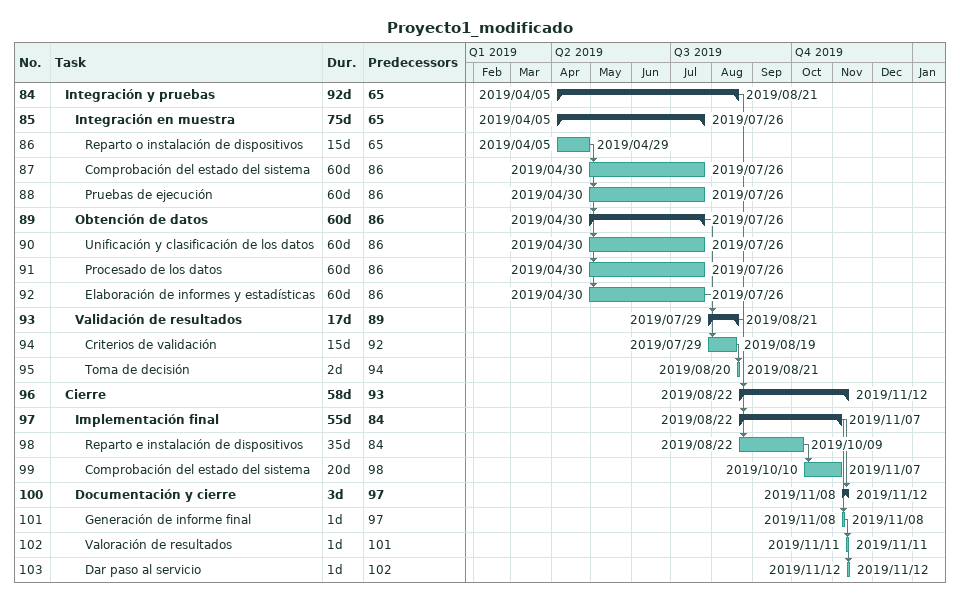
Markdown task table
Proyecto1_modificado

| ID | Level | Task | Duration | Start | Finish | Predecessors |
|---|---|---|---|---|---|---|
| 84 | 2 | **Integración y pruebas** | 92d | 2019-04-05 | 2019-08-21 | 65 |
| 85 | 3 | **Integración en muestra** | 75d | 2019-04-05 | 2019-07-26 | 65 |
| 86 | 4 | Reparto o instalación de dispositivos | 15d | 2019-04-05 | 2019-04-29 | 65 |
| 87 | 4 | Comprobación del estado del sistema | 60d | 2019-04-30 | 2019-07-26 | 86 |
| 88 | 4 | Pruebas de ejecución | 60d | 2019-04-30 | 2019-07-26 | 86 |
| 89 | 3 | **Obtención de datos** | 60d | 2019-04-30 | 2019-07-26 | 86 |
| 90 | 4 | Unificación y clasificación de los datos | 60d | 2019-04-30 | 2019-07-26 | 86 |
| 91 | 4 | Procesado de los datos | 60d | 2019-04-30 | 2019-07-26 | 86 |
| 92 | 4 | Elaboración de informes y estadísticas | 60d | 2019-04-30 | 2019-07-26 | 86 |
| 93 | 3 | **Validación de resultados** | 17d | 2019-07-29 | 2019-08-21 | 89 |
| 94 | 4 | Criterios de validación | 15d | 2019-07-29 | 2019-08-19 | 92 |
| 95 | 4 | Toma de decisión | 2d | 2019-08-20 | 2019-08-21 | 94 |
| 96 | 2 | **Cierre** | 58d | 2019-08-22 | 2019-11-12 | 93 |
| 97 | 3 | **Implementación final** | 55d | 2019-08-22 | 2019-11-07 | 84 |
| 98 | 4 | Reparto e instalación de dispositivos | 35d | 2019-08-22 | 2019-10-09 | 84 |
| 99 | 4 | Comprobación del estado del sistema | 20d | 2019-10-10 | 2019-11-07 | 98 |
| 100 | 3 | **Documentación y cierre** | 3d | 2019-11-08 | 2019-11-12 | 97 |
| 101 | 4 | Generación de informe final | 1d | 2019-11-08 | 2019-11-08 | 97 |
| 102 | 4 | Valoración de resultados | 1d | 2019-11-11 | 2019-11-11 | 101 |
| 103 | 4 | Dar paso al servicio | 1d | 2019-11-12 | 2019-11-12 | 102 |
